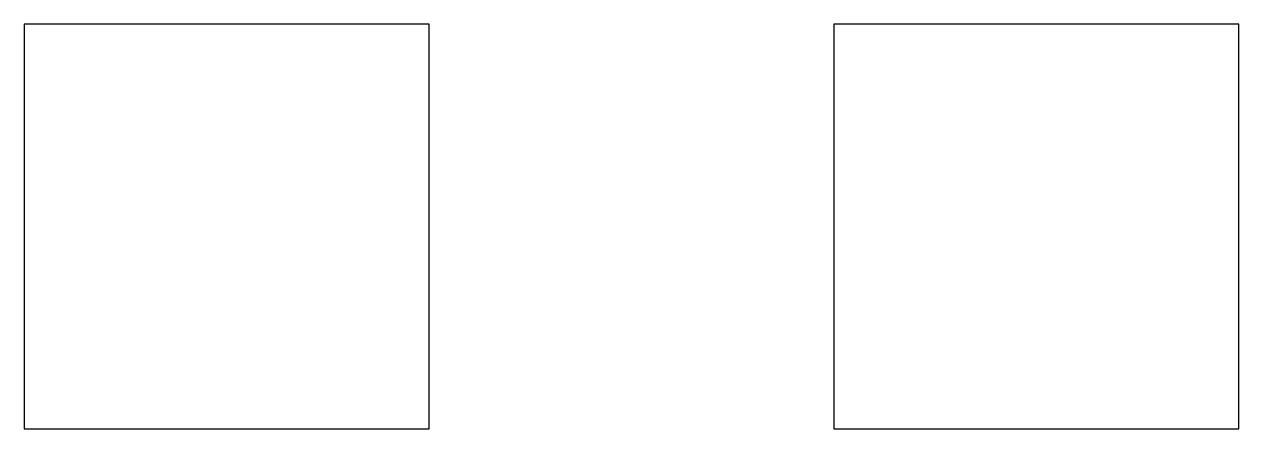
# Model space of a CAD drawing. Header units: millimetres. Extents: x 0 to 60, y 0 to 20.
import ezdxf

# ---------------------------------------------------------------- set-up
doc = ezdxf.new("R2010")
doc.units = ezdxf.units.MM

msp = doc.modelspace()

# ---------------------------------------------------------------- linework, layer by layer
at = {"layer": 'PROFILE'}
for points in [[(0, 0), (20, 0), (20, 20), (0, 20)], [(40, 0), (60, 0), (60, 20), (40, 20)]]:
    msp.add_lwpolyline(points, close=True, dxfattribs=at)

doc.saveas('drawing.dxf')
